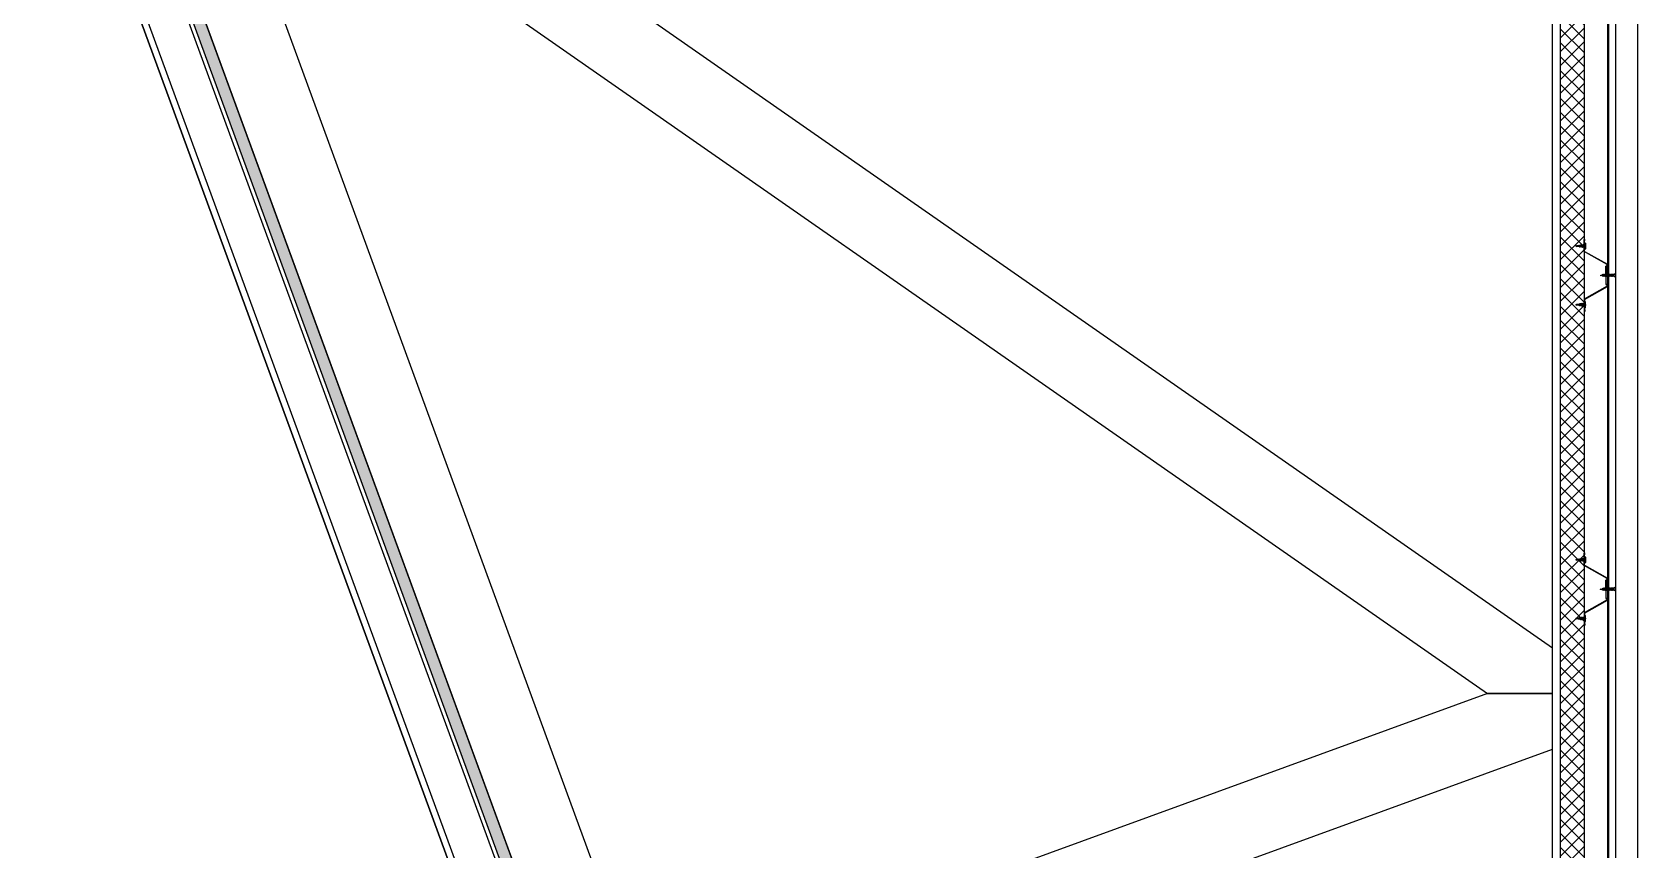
# Model space of a CAD drawing. Header units: inches. Extents: x 203 to 1065, y -1127 to 921.
# Drawn here: x 403.896 to 405.943, y 843.744 to 844.786 of the extents above; entities that cross this region are included whole.
import ezdxf

# ---------------------------------------------------------------- set-up
doc = ezdxf.new("R2010")
doc.units = ezdxf.units.IN
doc.header["$MEASUREMENT"] = 0
doc.linetypes.add('CONTINUA', pattern=[0])
for name, color, linetype in [('CORTE MUROS', 4, 'CONTINUA'), ('CORTE PERFILES Y CERCHA', 3, 'CONTINUA'), ('CORTE PROY', 8, 'CONTINUA')]:
    doc.layers.add(name, color=color, linetype=linetype)

msp = doc.modelspace()

# ---------------------------------------------------------------- hatches: boundary and pattern name
at = {"layer": 'CORTE MUROS', "ltscale": 0.5}
h = msp.add_hatch(dxfattribs=at)
h.set_pattern_fill('ANSI38', color=252, scale=0.05, angle=90.1237, style=0)
h.set_pattern_definition([(135.1236939, (402.78324, 403.405945), (-0.00440986616, -0.004428948005), []), (225.1236939, (402.78324, 403.405945), (-0.00439078432, -0.01326776217), [0.015625, -0.009375])])
h.paths.add_polyline_path([(403.9681, 845.2051), (403.954, 845.2), (405.883, 839.9356), (405.897, 839.9408)])
at = {"layer": 'CORTE PERFILES Y CERCHA', "ltscale": 0.5}
h = msp.add_hatch(dxfattribs=at)
h.set_pattern_fill('_USER', color=251, scale=0.0125, angle=135, style=0, double=1, pattern_type=0)
h.set_pattern_definition([(135, (377.291917, 560.07682), (-0.00883883476, -0.00883883476), []), (225, (377.291917, 560.07682), (0.00883883476, -0.00883883476), [])])
h.paths.add_polyline_path([(405.8447, 840.1111), (405.8447, 850.2991), (405.8747, 850.2991), (405.8747, 840.1111)])

# ---------------------------------------------------------------- linework, layer by layer
at = {"layer": 'CORTE MUROS'}
for points in [[(403.8958, 845.1786), (405.8625, 839.8114), (405.916, 839.831), (403.9493, 845.1982)], [(405.8625, 839.8114), (403.8958, 845.1786), (403.9033, 845.1814), (405.87, 839.8142)]]:
    msp.add_lwpolyline(points, close=True, dxfattribs=at)
msp.add_lwpolyline([(403.9681, 845.2051), (403.954, 845.2), (405.883, 839.9356), (405.8971, 839.9408), (403.9681, 845.2051)], dxfattribs=at)
at = {"layer": 'CORTE PERFILES Y CERCHA', "color": 2}
for p, q in [((405.9047, 850.2154), (405.9047, 840.1948)), ((405.9057, 850.2154), (405.9057, 840.1948)), ((405.9147, 850.2154), (405.9147, 840.1948))]:
    msp.add_line(p, q, dxfattribs=at)
at = {"layer": 'CORTE PERFILES Y CERCHA'}
for p, q in [((405.8747, 844.5151), (405.8747, 844.522)), ((405.8751, 844.5151), (405.8751, 844.522)), ((405.8751, 844.522), (405.8752, 844.522)), ((405.8752, 844.5201), (405.8752, 844.522)), ((405.8756, 844.5201), (405.8756, 844.522)), ((405.8682, 844.5143), (405.8644, 844.5135)), ((405.8644, 844.5135), (405.8652, 844.514)), ((405.8652, 844.5135), (405.8644, 844.5135)), ((405.8644, 844.5135), (405.8652, 844.5131)), ((405.8682, 844.5143), (405.8652, 844.514)), ((405.8652, 844.5131), (405.8652, 844.5135)), ((405.8686, 844.5128), (405.8652, 844.5131)), ((405.8686, 844.5147), (405.8682, 844.5143)), ((405.8682, 844.5143), (405.8686, 844.5128)), ((405.8686, 844.5147), (405.8691, 844.5144)), ((405.869, 844.5124), (405.8686, 844.5147)), ((405.869, 844.5124), (405.8686, 844.5128)), ((405.869, 844.5124), (405.8695, 844.5126)), ((405.8699, 844.5145), (405.8691, 844.5144)), ((405.8691, 844.5144), (405.8695, 844.5126)), ((405.8704, 844.5125), (405.8695, 844.5126)), ((405.8703, 844.515), (405.8699, 844.5145)), ((405.8699, 844.5145), (405.8704, 844.5125)), ((405.8703, 844.515), (405.8708, 844.5146)), ((405.8709, 844.5121), (405.8703, 844.515)), ((405.8709, 844.5121), (405.8704, 844.5125)), ((405.8717, 844.5147), (405.8708, 844.5146)), ((405.8708, 844.5146), (405.8713, 844.5124)), ((405.8709, 844.5121), (405.8713, 844.5124)), ((405.8723, 844.5123), (405.8713, 844.5124)), ((405.8721, 844.5153), (405.8717, 844.5147)), ((405.8717, 844.5147), (405.8723, 844.5123)), ((405.8721, 844.5153), (405.8726, 844.5148)), ((405.8727, 844.5118), (405.8721, 844.5153)), ((405.8727, 844.5118), (405.8723, 844.5123)), ((405.8735, 844.5149), (405.8726, 844.5148)), ((405.8726, 844.5148), (405.8732, 844.5122)), ((405.8727, 844.5118), (405.8732, 844.5122)), ((405.8742, 844.5121), (405.8732, 844.5122)), ((405.8739, 844.5155), (405.8735, 844.5149)), ((405.8735, 844.5149), (405.8742, 844.5121)), ((405.8739, 844.5155), (405.8744, 844.515)), ((405.8747, 844.5115), (405.8739, 844.5155)), ((405.8747, 844.5115), (405.8742, 844.5121)), ((405.8751, 844.5151), (405.8744, 844.515)), ((405.8744, 844.515), (405.8751, 844.512)), ((405.8747, 844.5115), (405.8751, 844.512)), ((405.8747, 844.5065), (405.8747, 844.5116)), ((405.8756, 844.517), (405.8751, 844.5165)), ((405.8751, 844.5105), (405.8751, 844.5165)), ((405.8751, 844.5151), (405.8751, 844.512)), ((405.8751, 844.5068), (405.8751, 844.512)), ((405.8756, 844.5101), (405.8751, 844.5105)), ((405.8752, 844.5201), (405.8756, 844.5201)), ((405.8756, 844.5171), (405.8756, 844.51)), ((405.8756, 844.517), (405.8756, 844.5101)), ((405.8764, 844.5171), (405.8764, 844.51)), ((405.8769, 844.5135), (405.8764, 844.5135)), ((405.8978, 844.4754), (405.8954, 844.4762)), ((405.8978, 844.4754), (405.8982, 844.4771)), ((405.8981, 844.4751), (405.8978, 844.4754)), ((405.8985, 844.4775), (405.8981, 844.4751)), ((405.8981, 844.4751), (405.8984, 844.4752)), ((405.8985, 844.4775), (405.8982, 844.4771)), ((405.8984, 844.4752), (405.8989, 844.4771)), ((405.899, 844.475), (405.8984, 844.4752)), ((405.8985, 844.4775), (405.8989, 844.4771)), ((405.8996, 844.4773), (405.8989, 844.4771)), ((405.899, 844.475), (405.8996, 844.4773)), ((405.8994, 844.4747), (405.899, 844.475)), ((405.8999, 844.4777), (405.8994, 844.4747)), ((405.8994, 844.4747), (405.8997, 844.475)), ((405.8999, 844.4777), (405.8996, 844.4773)), ((405.8997, 844.475), (405.9002, 844.4773)), ((405.9004, 844.475), (405.8997, 844.475)), ((405.8999, 844.4777), (405.9003, 844.4773)), ((405.9009, 844.4773), (405.9002, 844.4773)), ((405.9004, 844.475), (405.9009, 844.4773)), ((405.9007, 844.4747), (405.9004, 844.475)), ((405.9013, 844.4777), (405.9007, 844.4747)), ((405.9007, 844.4747), (405.901, 844.475)), ((405.9013, 844.4777), (405.9009, 844.4773)), ((405.901, 844.475), (405.9016, 844.4773)), ((405.9017, 844.475), (405.901, 844.475)), ((405.9013, 844.4777), (405.9016, 844.4773)), ((405.9023, 844.4773), (405.9016, 844.4773)), ((405.9017, 844.475), (405.9023, 844.4773)), ((405.902, 844.4747), (405.9017, 844.475)), ((405.9026, 844.4777), (405.902, 844.4747)), ((405.902, 844.4747), (405.9024, 844.475)), ((405.9026, 844.4777), (405.9023, 844.4773)), ((405.9024, 844.475), (405.9029, 844.4773)), ((405.9031, 844.475), (405.9024, 844.475)), ((405.9026, 844.4777), (405.9029, 844.4773)), ((405.9036, 844.4773), (405.9029, 844.4773)), ((405.9031, 844.475), (405.9036, 844.4773)), ((405.9034, 844.4747), (405.9031, 844.475)), ((405.904, 844.4777), (405.9034, 844.4747)), ((405.9034, 844.4747), (405.9037, 844.475)), ((405.904, 844.4777), (405.9036, 844.4773)), ((405.9037, 844.475), (405.9043, 844.4773)), ((405.9044, 844.475), (405.9037, 844.475)), ((405.904, 844.4777), (405.9043, 844.4773)), ((405.905, 844.4773), (405.9043, 844.4773)), ((405.9044, 844.475), (405.905, 844.4773)), ((405.9047, 844.4747), (405.9044, 844.475)), ((405.9053, 844.4777), (405.9047, 844.4747)), ((405.9047, 844.4747), (405.9051, 844.475)), ((405.9053, 844.4777), (405.905, 844.4773)), ((405.9051, 844.475), (405.9056, 844.4773)), ((405.9058, 844.475), (405.9051, 844.475)), ((405.9053, 844.4777), (405.9056, 844.4773)), ((405.9064, 844.4773), (405.9056, 844.4773)), ((405.9064, 844.4773), (405.9056, 844.4773)), ((405.9058, 844.475), (405.9064, 844.4773)), ((405.9058, 844.475), (405.9064, 844.4773)), ((405.9061, 844.4747), (405.9058, 844.475)), ((405.9067, 844.4777), (405.9061, 844.4747)), ((405.9061, 844.4747), (405.9065, 844.475)), ((405.9067, 844.4777), (405.9064, 844.4773)), ((405.9065, 844.475), (405.907, 844.4773)), ((405.9072, 844.475), (405.9065, 844.475)), ((405.9067, 844.4777), (405.907, 844.4773)), ((405.9077, 844.4773), (405.907, 844.4773)), ((405.9072, 844.475), (405.9077, 844.4773)), ((405.9072, 844.475), (405.9077, 844.4773)), ((405.9072, 844.475), (405.9077, 844.4773)), ((405.9075, 844.4747), (405.9072, 844.475)), ((405.9081, 844.4777), (405.9075, 844.4747)), ((405.9075, 844.4747), (405.9078, 844.475)), ((405.9081, 844.4777), (405.9077, 844.4773)), ((405.9078, 844.475), (405.9084, 844.4773)), ((405.9085, 844.475), (405.9078, 844.475)), ((405.9081, 844.4777), (405.9084, 844.4773)), ((405.9091, 844.4773), (405.9084, 844.4773)), ((405.9085, 844.475), (405.9091, 844.4773)), ((405.9085, 844.475), (405.9091, 844.4773)), ((405.9085, 844.475), (405.9091, 844.4773)), ((405.9088, 844.4747), (405.9085, 844.475)), ((405.9094, 844.4777), (405.9088, 844.4747)), ((405.9088, 844.4747), (405.9092, 844.475)), ((405.9094, 844.4777), (405.9091, 844.4773)), ((405.9092, 844.475), (405.9097, 844.4773)), ((405.9098, 844.475), (405.9092, 844.475)), ((405.9094, 844.4777), (405.9097, 844.4773)), ((405.9104, 844.4773), (405.9097, 844.4773)), ((405.9098, 844.475), (405.9104, 844.4773)), ((405.9102, 844.4747), (405.9098, 844.475)), ((405.9107, 844.4777), (405.9102, 844.4747)), ((405.9102, 844.4747), (405.9105, 844.475)), ((405.9107, 844.4777), (405.9104, 844.4773)), ((405.9107, 844.4777), (405.9104, 844.4773)), ((405.9105, 844.475), (405.9111, 844.4773)), ((405.9112, 844.475), (405.9105, 844.475)), ((405.9107, 844.4777), (405.9111, 844.4773)), ((405.9107, 844.4777), (405.9111, 844.4773)), ((405.9118, 844.4773), (405.9111, 844.4773)), ((405.9112, 844.475), (405.9118, 844.4773)), ((405.9115, 844.4747), (405.9112, 844.475)), ((405.9121, 844.4777), (405.9115, 844.4747)), ((405.9115, 844.4747), (405.9119, 844.475)), ((405.9121, 844.4777), (405.9118, 844.4773)), ((405.9121, 844.4777), (405.9118, 844.4773)), ((405.9119, 844.475), (405.9124, 844.4773)), ((405.9124, 844.475), (405.9119, 844.475)), ((405.9131, 844.475), (405.9119, 844.475)), ((405.9121, 844.4777), (405.9124, 844.4773)), ((405.9121, 844.4777), (405.9124, 844.4773)), ((405.913, 844.4773), (405.9124, 844.4773)), ((405.9131, 844.4773), (405.9124, 844.4773)), ((405.9147, 844.4788), (405.9131, 844.4773)), ((405.9147, 844.4736), (405.9131, 844.475)), ((405.9147, 844.4762), (405.9143, 844.4762)), ((405.9147, 844.4736), (405.9147, 844.4788)), ((405.8644, 844.4388), (405.8652, 844.4392)), ((405.8652, 844.4388), (405.8644, 844.4388)), ((405.8644, 844.4388), (405.8652, 844.4384)), ((405.8682, 844.438), (405.8644, 844.4388)), ((405.8686, 844.4396), (405.8652, 844.4392)), ((405.8652, 844.4392), (405.8652, 844.4388)), ((405.8682, 844.438), (405.8686, 844.4396)), ((405.869, 844.4399), (405.8686, 844.4377)), ((405.869, 844.4399), (405.8686, 844.4396)), ((405.869, 844.4399), (405.8695, 844.4397)), ((405.8691, 844.4379), (405.8695, 844.4397)), ((405.8704, 844.4398), (405.8695, 844.4397)), ((405.8699, 844.4378), (405.8704, 844.4398)), ((405.8709, 844.4402), (405.8703, 844.4374)), ((405.8709, 844.4402), (405.8704, 844.4398)), ((405.8708, 844.4377), (405.8713, 844.4399)), ((405.8709, 844.4402), (405.8713, 844.4399)), ((405.8723, 844.44), (405.8713, 844.4399)), ((405.8717, 844.4376), (405.8723, 844.44)), ((405.8727, 844.4405), (405.8721, 844.4371)), ((405.8727, 844.4405), (405.8723, 844.44)), ((405.8726, 844.4375), (405.8732, 844.4401)), ((405.8727, 844.4405), (405.8732, 844.4401)), ((405.8742, 844.4402), (405.8732, 844.4401)), ((405.8735, 844.4374), (405.8742, 844.4402)), ((405.8747, 844.4408), (405.8739, 844.4368)), ((405.8747, 844.4408), (405.8742, 844.4402)), ((405.8744, 844.4373), (405.8751, 844.4403)), ((405.8747, 844.4459), (405.8747, 844.4407)), ((405.8747, 844.4408), (405.8751, 844.4403)), ((405.8751, 844.4456), (405.8751, 844.4403)), ((405.8756, 844.4422), (405.8751, 844.4418)), ((405.8751, 844.4418), (405.8751, 844.4403)), ((405.8751, 844.4372), (405.8751, 844.4403)), ((405.8756, 844.4352), (405.8756, 844.4423)), ((405.8756, 844.4353), (405.8756, 844.4422)), ((405.8764, 844.4352), (405.8764, 844.4423)), ((405.8769, 844.4388), (405.8764, 844.4388)), ((405.8682, 844.438), (405.8652, 844.4384)), ((405.8686, 844.4377), (405.8682, 844.438)), ((405.8686, 844.4377), (405.8691, 844.4379)), ((405.8699, 844.4378), (405.8691, 844.4379)), ((405.8703, 844.4374), (405.8699, 844.4378)), ((405.8703, 844.4374), (405.8708, 844.4377)), ((405.8717, 844.4376), (405.8708, 844.4377)), ((405.8721, 844.4371), (405.8717, 844.4376)), ((405.8721, 844.4371), (405.8726, 844.4375)), ((405.8735, 844.4374), (405.8726, 844.4375)), ((405.8739, 844.4368), (405.8735, 844.4374)), ((405.8739, 844.4368), (405.8744, 844.4373)), ((405.8751, 844.4372), (405.8744, 844.4373)), ((405.8747, 844.4373), (405.8747, 844.4303)), ((405.8751, 844.4372), (405.8751, 844.4303)), ((405.8751, 844.4372), (405.8751, 844.4358)), ((405.8756, 844.4353), (405.8751, 844.4358)), ((405.8751, 844.4303), (405.8752, 844.4303)), ((405.8752, 844.4322), (405.8752, 844.4303)), ((405.8752, 844.4322), (405.8756, 844.4322)), ((405.8756, 844.4322), (405.8756, 844.4303)), ((405.8682, 844.1143), (405.8644, 844.1135)), ((405.8644, 844.1135), (405.8652, 844.114)), ((405.8652, 844.1135), (405.8644, 844.1135)), ((405.8644, 844.1135), (405.8652, 844.1131)), ((405.8682, 844.1143), (405.8652, 844.114)), ((405.8652, 844.1131), (405.8652, 844.1135)), ((405.8686, 844.1128), (405.8652, 844.1131)), ((405.8686, 844.1147), (405.8682, 844.1143)), ((405.8682, 844.1143), (405.8686, 844.1128)), ((405.8686, 844.1147), (405.8691, 844.1144)), ((405.869, 844.1124), (405.8686, 844.1147)), ((405.869, 844.1124), (405.8686, 844.1128)), ((405.869, 844.1124), (405.8695, 844.1126)), ((405.8699, 844.1145), (405.8691, 844.1144)), ((405.8691, 844.1144), (405.8695, 844.1126)), ((405.8704, 844.1125), (405.8695, 844.1126)), ((405.8703, 844.115), (405.8699, 844.1145)), ((405.8699, 844.1145), (405.8704, 844.1125)), ((405.8703, 844.115), (405.8708, 844.1146)), ((405.8709, 844.1121), (405.8703, 844.115)), ((405.8709, 844.1121), (405.8704, 844.1125)), ((405.8717, 844.1147), (405.8708, 844.1146)), ((405.8708, 844.1146), (405.8713, 844.1124)), ((405.8709, 844.1121), (405.8713, 844.1124)), ((405.8723, 844.1123), (405.8713, 844.1124)), ((405.8721, 844.1153), (405.8717, 844.1147)), ((405.8717, 844.1147), (405.8723, 844.1123)), ((405.8721, 844.1153), (405.8726, 844.1148)), ((405.8727, 844.1118), (405.8721, 844.1153)), ((405.8727, 844.1118), (405.8723, 844.1123)), ((405.8735, 844.1149), (405.8726, 844.1148)), ((405.8726, 844.1148), (405.8732, 844.1122)), ((405.8727, 844.1118), (405.8732, 844.1122)), ((405.8742, 844.1121), (405.8732, 844.1122)), ((405.8739, 844.1155), (405.8735, 844.1149)), ((405.8735, 844.1149), (405.8742, 844.1121)), ((405.8739, 844.1155), (405.8744, 844.115)), ((405.8747, 844.1115), (405.8739, 844.1155)), ((405.8747, 844.1115), (405.8742, 844.1121)), ((405.8751, 844.1151), (405.8744, 844.115)), ((405.8744, 844.115), (405.8751, 844.112)), ((405.8747, 844.1151), (405.8747, 844.122)), ((405.8747, 844.1115), (405.8751, 844.112)), ((405.8747, 844.1065), (405.8747, 844.1116)), ((405.8751, 844.1151), (405.8751, 844.122)), ((405.8751, 844.122), (405.8752, 844.122)), ((405.8756, 844.117), (405.8751, 844.1165)), ((405.8751, 844.1105), (405.8751, 844.1165)), ((405.8751, 844.1151), (405.8751, 844.112)), ((405.8751, 844.1068), (405.8751, 844.112)), ((405.8752, 844.1201), (405.8752, 844.122)), ((405.8752, 844.1201), (405.8756, 844.1201)), ((405.8756, 844.1201), (405.8756, 844.122)), ((405.8756, 844.1171), (405.8756, 844.11)), ((405.8756, 844.117), (405.8756, 844.1101)), ((405.8764, 844.1171), (405.8764, 844.11)), ((405.8769, 844.1135), (405.8764, 844.1135)), ((405.8756, 844.1101), (405.8751, 844.1105)), ((405.8978, 844.0754), (405.8954, 844.0762)), ((405.8978, 844.0754), (405.8982, 844.0771)), ((405.8981, 844.0751), (405.8978, 844.0754)), ((405.8985, 844.0775), (405.8981, 844.0751)), ((405.8981, 844.0751), (405.8984, 844.0752)), ((405.8985, 844.0775), (405.8982, 844.0771)), ((405.8984, 844.0752), (405.8989, 844.0771)), ((405.899, 844.075), (405.8984, 844.0752)), ((405.8985, 844.0775), (405.8989, 844.0771)), ((405.8996, 844.0773), (405.8989, 844.0771)), ((405.899, 844.075), (405.8996, 844.0773)), ((405.8994, 844.0747), (405.899, 844.075)), ((405.8999, 844.0777), (405.8994, 844.0747)), ((405.8994, 844.0747), (405.8997, 844.075)), ((405.8999, 844.0777), (405.8996, 844.0773)), ((405.8997, 844.075), (405.9002, 844.0773)), ((405.9004, 844.075), (405.8997, 844.075)), ((405.8999, 844.0777), (405.9003, 844.0773)), ((405.9009, 844.0773), (405.9002, 844.0773)), ((405.9004, 844.075), (405.9009, 844.0773)), ((405.9007, 844.0747), (405.9004, 844.075)), ((405.9013, 844.0777), (405.9007, 844.0747)), ((405.9007, 844.0747), (405.901, 844.075)), ((405.9013, 844.0777), (405.9009, 844.0773)), ((405.901, 844.075), (405.9016, 844.0773)), ((405.9017, 844.075), (405.901, 844.075)), ((405.9013, 844.0777), (405.9016, 844.0773)), ((405.9023, 844.0773), (405.9016, 844.0773)), ((405.9017, 844.075), (405.9023, 844.0773)), ((405.902, 844.0747), (405.9017, 844.075)), ((405.9026, 844.0777), (405.902, 844.0747)), ((405.902, 844.0747), (405.9024, 844.075)), ((405.9026, 844.0777), (405.9023, 844.0773)), ((405.9024, 844.075), (405.9029, 844.0773)), ((405.9031, 844.075), (405.9024, 844.075)), ((405.9026, 844.0777), (405.9029, 844.0773)), ((405.9036, 844.0773), (405.9029, 844.0773)), ((405.9031, 844.075), (405.9036, 844.0773)), ((405.9034, 844.0747), (405.9031, 844.075)), ((405.904, 844.0777), (405.9034, 844.0747)), ((405.9034, 844.0747), (405.9037, 844.075)), ((405.904, 844.0777), (405.9036, 844.0773)), ((405.9037, 844.075), (405.9043, 844.0773)), ((405.9044, 844.075), (405.9037, 844.075)), ((405.904, 844.0777), (405.9043, 844.0773)), ((405.905, 844.0773), (405.9043, 844.0773)), ((405.9044, 844.075), (405.905, 844.0773)), ((405.9047, 844.0747), (405.9044, 844.075)), ((405.9053, 844.0777), (405.9047, 844.0747)), ((405.9047, 844.0747), (405.9051, 844.075)), ((405.9053, 844.0777), (405.905, 844.0773)), ((405.9051, 844.075), (405.9056, 844.0773)), ((405.9058, 844.075), (405.9051, 844.075)), ((405.9053, 844.0777), (405.9056, 844.0773)), ((405.9064, 844.0773), (405.9056, 844.0773)), ((405.9064, 844.0773), (405.9056, 844.0773)), ((405.9058, 844.075), (405.9064, 844.0773)), ((405.9058, 844.075), (405.9064, 844.0773)), ((405.9061, 844.0747), (405.9058, 844.075)), ((405.9067, 844.0777), (405.9061, 844.0747)), ((405.9061, 844.0747), (405.9065, 844.075)), ((405.9067, 844.0777), (405.9064, 844.0773)), ((405.9065, 844.075), (405.907, 844.0773)), ((405.9072, 844.075), (405.9065, 844.075)), ((405.9067, 844.0777), (405.907, 844.0773)), ((405.9077, 844.0773), (405.907, 844.0773)), ((405.9072, 844.075), (405.9077, 844.0773)), ((405.9072, 844.075), (405.9077, 844.0773)), ((405.9072, 844.075), (405.9077, 844.0773)), ((405.9075, 844.0747), (405.9072, 844.075)), ((405.9081, 844.0777), (405.9075, 844.0747)), ((405.9075, 844.0747), (405.9078, 844.075)), ((405.9081, 844.0777), (405.9077, 844.0773)), ((405.9078, 844.075), (405.9084, 844.0773)), ((405.9085, 844.075), (405.9078, 844.075)), ((405.9081, 844.0777), (405.9084, 844.0773)), ((405.9091, 844.0773), (405.9084, 844.0773)), ((405.9085, 844.075), (405.9091, 844.0773)), ((405.9085, 844.075), (405.9091, 844.0773)), ((405.9085, 844.075), (405.9091, 844.0773)), ((405.9088, 844.0747), (405.9085, 844.075)), ((405.9094, 844.0777), (405.9088, 844.0747)), ((405.9088, 844.0747), (405.9092, 844.075)), ((405.9094, 844.0777), (405.9091, 844.0773)), ((405.9092, 844.075), (405.9097, 844.0773)), ((405.9098, 844.075), (405.9092, 844.075)), ((405.9094, 844.0777), (405.9097, 844.0773)), ((405.9104, 844.0773), (405.9097, 844.0773)), ((405.9098, 844.075), (405.9104, 844.0773)), ((405.9102, 844.0747), (405.9098, 844.075)), ((405.9107, 844.0777), (405.9102, 844.0747)), ((405.9102, 844.0747), (405.9105, 844.075)), ((405.9107, 844.0777), (405.9104, 844.0773)), ((405.9107, 844.0777), (405.9104, 844.0773)), ((405.9105, 844.075), (405.9111, 844.0773)), ((405.9112, 844.075), (405.9105, 844.075)), ((405.9107, 844.0777), (405.9111, 844.0773)), ((405.9107, 844.0777), (405.9111, 844.0773)), ((405.9118, 844.0773), (405.9111, 844.0773)), ((405.9112, 844.075), (405.9118, 844.0773)), ((405.9115, 844.0747), (405.9112, 844.075)), ((405.9121, 844.0777), (405.9115, 844.0747)), ((405.9115, 844.0747), (405.9119, 844.075)), ((405.9121, 844.0777), (405.9118, 844.0773)), ((405.9121, 844.0777), (405.9118, 844.0773)), ((405.9119, 844.075), (405.9124, 844.0773)), ((405.9124, 844.075), (405.9119, 844.075)), ((405.9131, 844.075), (405.9119, 844.075)), ((405.9121, 844.0777), (405.9124, 844.0773)), ((405.9121, 844.0777), (405.9124, 844.0773)), ((405.913, 844.0773), (405.9124, 844.0773)), ((405.9131, 844.0773), (405.9124, 844.0773)), ((405.9147, 844.0788), (405.9131, 844.0773)), ((405.9147, 844.0736), (405.9131, 844.075)), ((405.9147, 844.0762), (405.9143, 844.0762)), ((405.9147, 844.0736), (405.9147, 844.0788)), ((405.8644, 844.0388), (405.8652, 844.0392)), ((405.8652, 844.0388), (405.8644, 844.0388)), ((405.8644, 844.0388), (405.8652, 844.0384)), ((405.8682, 844.038), (405.8644, 844.0388)), ((405.8686, 844.0396), (405.8652, 844.0392)), ((405.8652, 844.0392), (405.8652, 844.0388)), ((405.8682, 844.038), (405.8652, 844.0384)), ((405.8682, 844.038), (405.8686, 844.0396)), ((405.8686, 844.0377), (405.8682, 844.038)), ((405.869, 844.0399), (405.8686, 844.0377)), ((405.869, 844.0399), (405.8686, 844.0396)), ((405.8686, 844.0377), (405.8691, 844.0379)), ((405.869, 844.0399), (405.8695, 844.0397)), ((405.8691, 844.0379), (405.8695, 844.0397)), ((405.8699, 844.0378), (405.8691, 844.0379)), ((405.8704, 844.0398), (405.8695, 844.0397)), ((405.8699, 844.0378), (405.8704, 844.0398)), ((405.8703, 844.0374), (405.8699, 844.0378)), ((405.8709, 844.0402), (405.8703, 844.0374)), ((405.8703, 844.0374), (405.8708, 844.0377)), ((405.8709, 844.0402), (405.8704, 844.0398)), ((405.8708, 844.0377), (405.8713, 844.0399)), ((405.8717, 844.0376), (405.8708, 844.0377)), ((405.8709, 844.0402), (405.8713, 844.0399)), ((405.8723, 844.04), (405.8713, 844.0399)), ((405.8717, 844.0376), (405.8723, 844.04)), ((405.8721, 844.0371), (405.8717, 844.0376)), ((405.8727, 844.0405), (405.8721, 844.0371)), ((405.8721, 844.0371), (405.8726, 844.0375)), ((405.8727, 844.0405), (405.8723, 844.04)), ((405.8726, 844.0375), (405.8732, 844.0401)), ((405.8735, 844.0374), (405.8726, 844.0375)), ((405.8727, 844.0405), (405.8732, 844.0401)), ((405.8742, 844.0402), (405.8732, 844.0401)), ((405.8735, 844.0374), (405.8742, 844.0402)), ((405.8739, 844.0368), (405.8735, 844.0374)), ((405.8747, 844.0408), (405.8739, 844.0368)), ((405.8739, 844.0368), (405.8744, 844.0373)), ((405.8747, 844.0408), (405.8742, 844.0402)), ((405.8744, 844.0373), (405.8751, 844.0403)), ((405.8751, 844.0372), (405.8744, 844.0373)), ((405.8747, 844.0459), (405.8747, 844.0407)), ((405.8747, 844.0408), (405.8751, 844.0403)), ((405.8747, 844.0373), (405.8747, 844.0303)), ((405.8751, 844.0456), (405.8751, 844.0403)), ((405.8756, 844.0422), (405.8751, 844.0418)), ((405.8751, 844.0418), (405.8751, 844.0403)), ((405.8751, 844.0372), (405.8751, 844.0403)), ((405.8751, 844.0372), (405.8751, 844.0303)), ((405.8751, 844.0372), (405.8751, 844.0358)), ((405.8756, 844.0353), (405.8751, 844.0358)), ((405.8751, 844.0303), (405.8752, 844.0303)), ((405.8752, 844.0322), (405.8752, 844.0303)), ((405.8752, 844.0322), (405.8756, 844.0322)), ((405.8756, 844.0352), (405.8756, 844.0423)), ((405.8756, 844.0353), (405.8756, 844.0422)), ((405.8756, 844.0322), (405.8756, 844.0303)), ((405.8764, 844.0352), (405.8764, 844.0423)), ((405.8769, 844.0388), (405.8764, 844.0388))]:
    msp.add_line(p, q, dxfattribs=at)
for points in [[(405.8347, 840.1111), (405.8347, 850.2991), (405.8747, 850.2991), (405.8747, 840.1111)], [(404.0693, 845.2051), (403.9682, 845.2051), (405.8347, 840.1111), (405.8347, 840.3872)], [(405.7516, 843.9431), (405.8347, 843.9431), (405.8347, 844.001), (404.1743, 845.1576), (404.0868, 845.1576), (404.1137, 845.084)], [(404.7082, 843.4617), (405.8347, 843.8723), (405.8347, 843.9431), (405.7516, 843.9431), (404.6754, 843.551)]]:
    msp.add_lwpolyline(points, close=True, dxfattribs=at)
at = {"layer": 'CORTE PERFILES Y CERCHA', "color": 2}
msp.add_lwpolyline([(405.8447, 840.1111), (405.8447, 850.2991), (405.8747, 850.2991), (405.8747, 840.1111)], close=True, dxfattribs=at)
at = {"layer": 'CORTE PERFILES Y CERCHA'}
for points in [[(405.9023, 844.4773), (405.9023, 844.4878), (405.9042, 844.4887), (405.9042, 844.4899), (405.8747, 844.5065)], [(405.8751, 844.5068), (405.9047, 844.4903), (405.9047, 844.4885), (405.9028, 844.4875), (405.9028, 844.4775)], [(405.9023, 844.4747), (405.9023, 844.4645), (405.9042, 844.4636), (405.9042, 844.4625), (405.8747, 844.4459)], [(405.8751, 844.4456), (405.9047, 844.462), (405.9047, 844.4639), (405.9028, 844.4648), (405.9028, 844.475)], [(405.9023, 844.0773), (405.9023, 844.0878), (405.9042, 844.0887), (405.9042, 844.0899), (405.8747, 844.1065)], [(405.8751, 844.1068), (405.9047, 844.0903), (405.9047, 844.0885), (405.9028, 844.0875), (405.9028, 844.0775)], [(405.9023, 844.0747), (405.9023, 844.0645), (405.9042, 844.0636), (405.9042, 844.0625), (405.8747, 844.0459)], [(405.8751, 844.0456), (405.9047, 844.062), (405.9047, 844.0639), (405.9028, 844.0648), (405.9028, 844.075)]]:
    msp.add_lwpolyline(points, dxfattribs=at)
for centre, radius, start, end in [((405.8751, 844.522), 0.000437, 0, 180), ((405.876, 844.5171), 0.000403, 0, 180), ((405.876, 844.51), 0.000403, 180, 0), ((405.8671, 844.5135), 0.00976, 342.0915, 17.9085), ((405.8959, 844.4794), 0.00322, 261.9716, 316.3452), ((405.876, 844.4423), 0.000403, 0, 180), ((405.8671, 844.4388), 0.00976, 342.0915, 17.9085), ((405.8751, 844.4303), 0.000437, 180, 0), ((405.876, 844.4352), 0.000403, 180, 0), ((405.8751, 844.122), 0.000437, 0, 180), ((405.876, 844.1171), 0.000403, 0, 180), ((405.8671, 844.1135), 0.00976, 342.0915, 17.9085), ((405.876, 844.11), 0.000403, 180, 0), ((405.8959, 844.0794), 0.00322, 261.9716, 316.3452), ((405.8751, 844.0303), 0.000437, 180, 0), ((405.876, 844.0423), 0.000403, 0, 180), ((405.876, 844.0352), 0.000403, 180, 0), ((405.8671, 844.0388), 0.00976, 342.0915, 17.9085)]:
    msp.add_arc(centre, radius, start, end, dxfattribs=at)
at = {"layer": 'CORTE PROY', "ltscale": 0.5}
msp.add_line((405.9434, 842.7305), (405.9434, 847.1725), dxfattribs=at)

doc.saveas('drawing.dxf')
